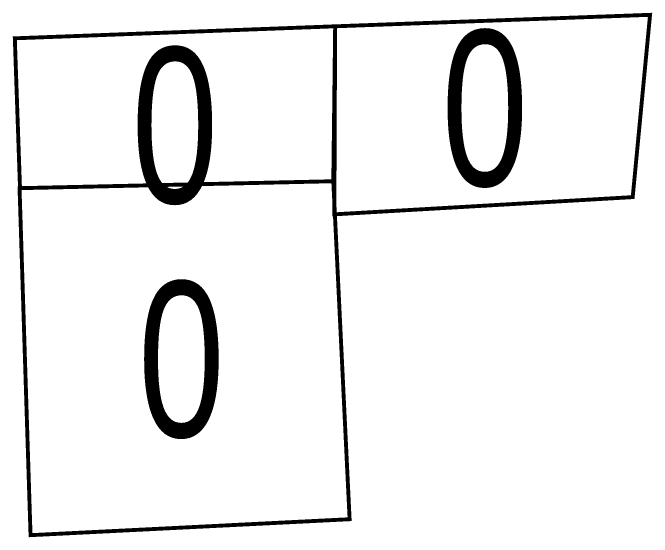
# Model space of a CAD drawing. Header units: metres. Extents: x 494039 to 619385, y 3351420 to 3402703.
# Drawn here: x 537269.98 to 537286.44, y 3374359.11 to 3374372.61 of the extents above; entities that cross this region are included whole.
import ezdxf

# ---------------------------------------------------------------- set-up
doc = ezdxf.new("R2010")
doc.units = ezdxf.units.M
doc.layers.add('房屋拆迁', color=8, linetype='Continuous')
doc.styles.add('mrdsStandard', font='slromans.shx', dxfattribs={"width": 0.75, "height": 7, "bigfont": 'hztxt.shx'})

# ---------------------------------------------------------------- blocks, each defined once
blk = doc.blocks.new('2ALL&24ALL')
at = {"layer": '房屋拆迁', "color": 8, "linetype": 'Continuous', "const_width": 0.1}
for points in [[(537285.935, 3374367.867), (537278.258, 3374367.424), (537278.278, 3374372.264), (537286.382, 3374372.56), (537285.935, 3374367.867)], [(537278.278, 3374372.264), (537278.23, 3374368.276), (537270.168, 3374368.098), (537270.034, 3374371.955), (537278.278, 3374372.264)], [(537278.65, 3374359.576), (537270.439, 3374359.165), (537270.156, 3374368.097), (537278.23, 3374368.276), (537278.65, 3374359.576)]]:
    blk.add_lwpolyline(points, dxfattribs=at)
at = {"layer": '房屋拆迁', "color": 8, "style": 'mrdsStandard', "width": 0.75}
for p in [(537281.015, 3374368.158), (537273.038, 3374367.716), (537273.206, 3374361.695)]:
    blk.add_text('0', height=4, dxfattribs=at).set_placement(p)

msp = doc.modelspace()

# ---------------------------------------------------------------- block references
msp.add_blockref('2ALL&24ALL', (0, 0))

doc.saveas('drawing.dxf')
